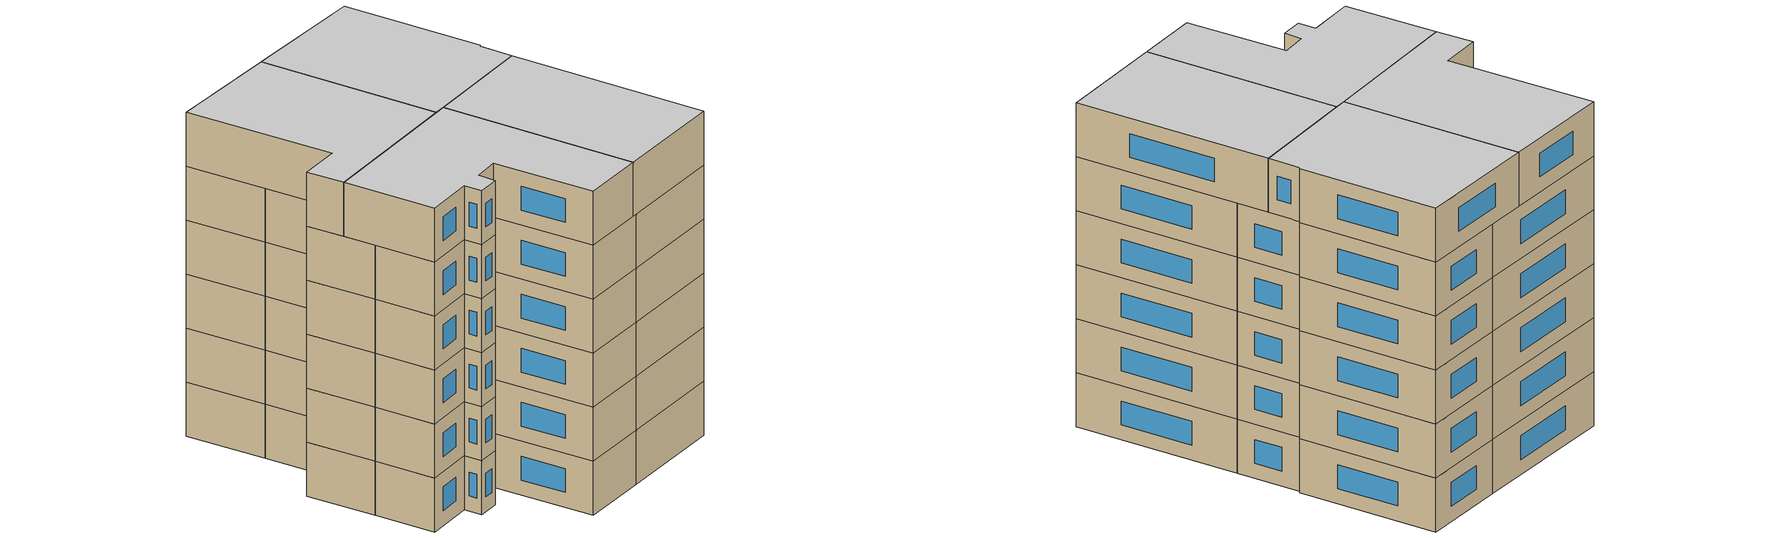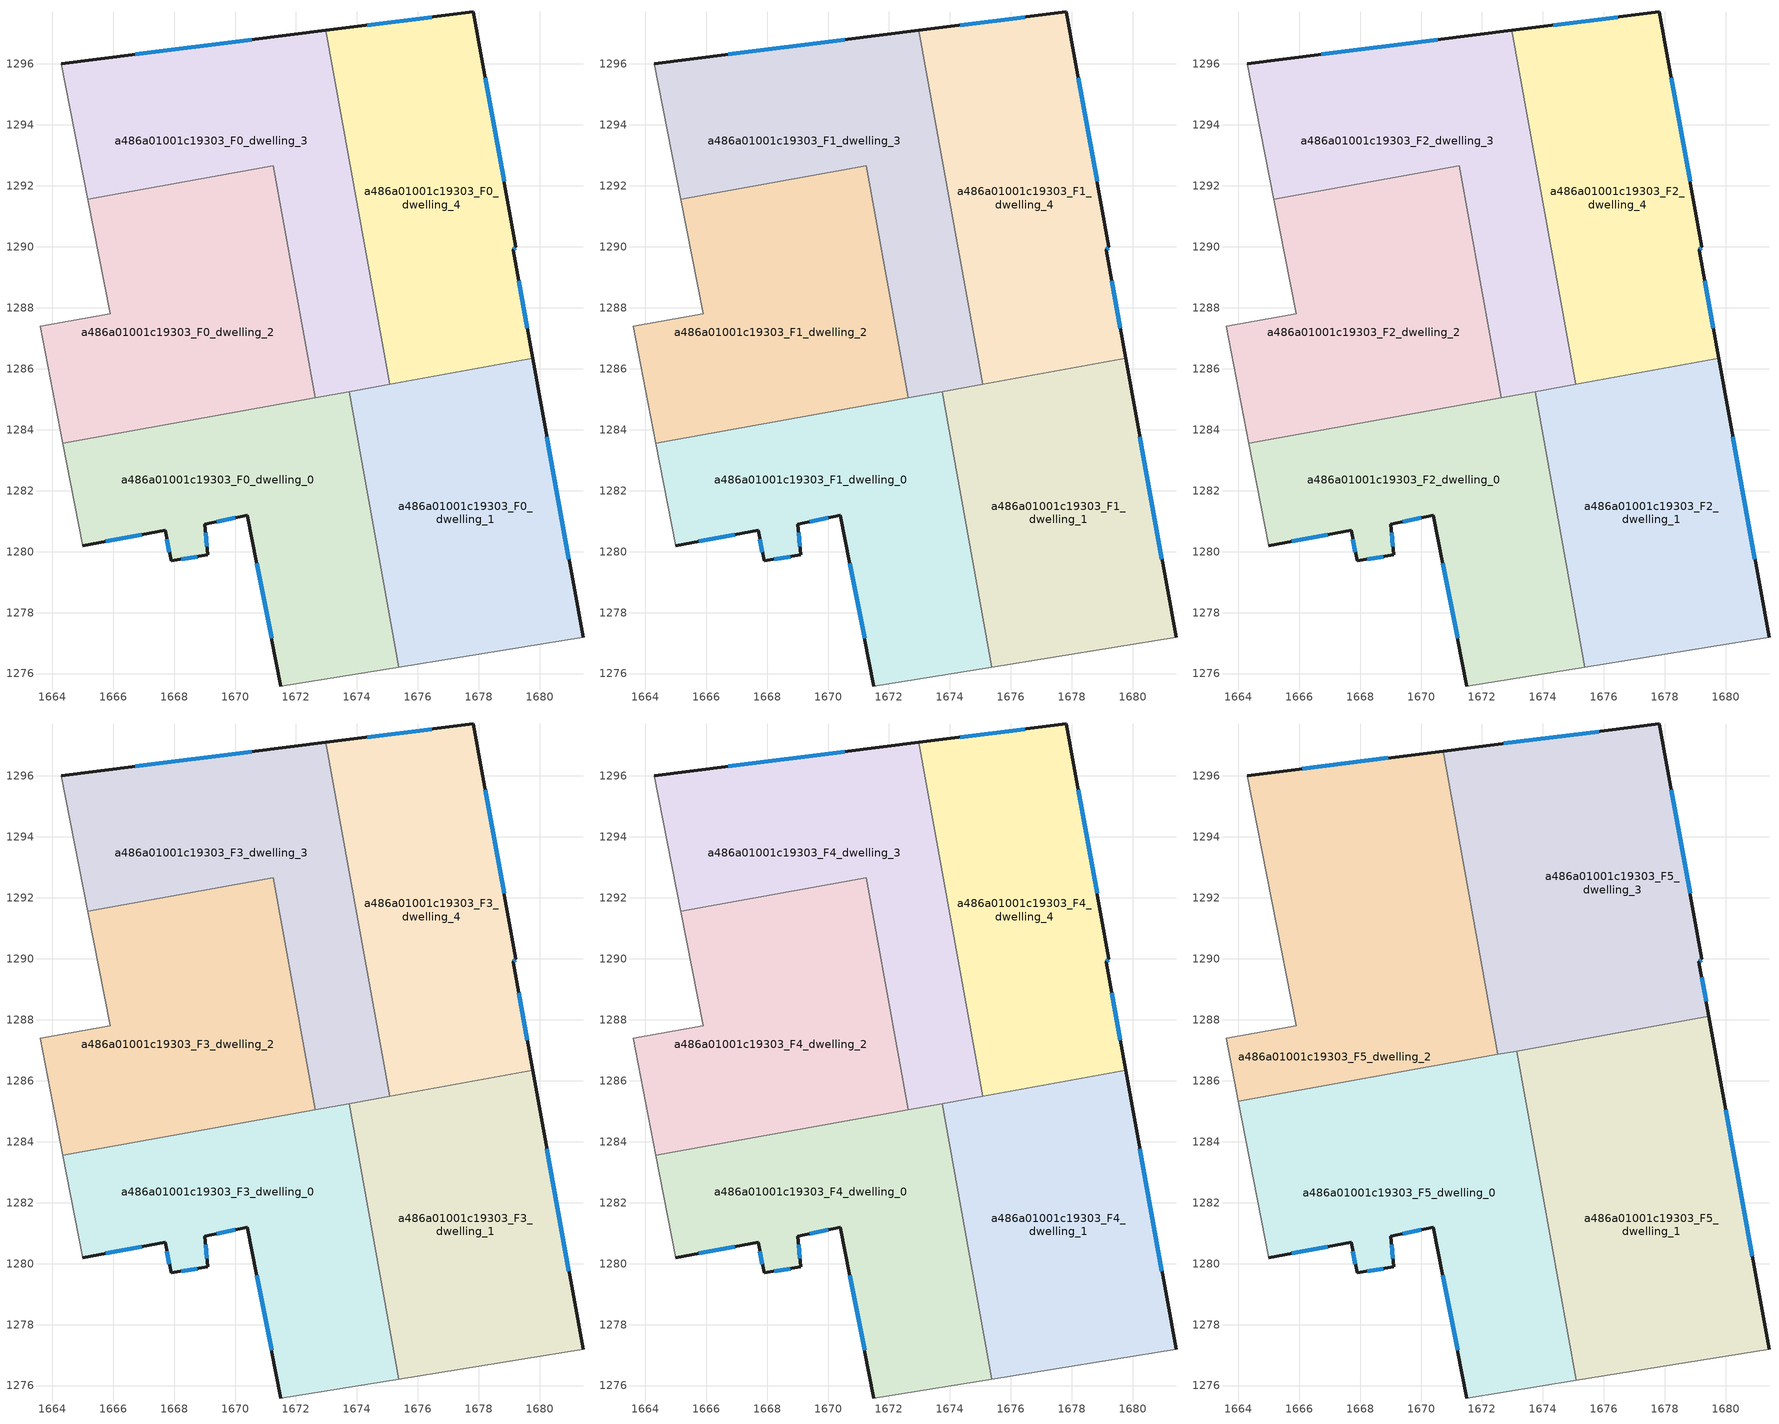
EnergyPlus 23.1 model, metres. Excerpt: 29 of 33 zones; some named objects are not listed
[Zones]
a486a01001c19303_F0_dwelling_0
 floor ground (EU_floor_Construction): 1673.74,1285.25 1675.37,1276.21 1671.51,1275.59 1670.41,1281.19 1669.01,1280.89 1669.11,1279.89 1667.91,1279.69 1667.7,1280.69 1665,1280.19 1664.35,1283.55 z0
 wall outside (EU_wall_Construction): 1665,1280.19 1667.7,1280.69 1667.91,1279.69 1669.11,1279.89 1669.01,1280.89 1670.41,1281.19 1671.51,1275.59 z0:3
 wall adiabatic (EU_wall_Construction): 1664.35,1283.55 1665,1280.19 / 1671.51,1275.59 1675.37,1276.21 z0:3
 wall to a486a01001c19303_F0_dwelling_1 (EU_wall_Construction): 1675.37,1276.21 1673.74,1285.25 z0:3
 wall to a486a01001c19303_F0_dwelling_2 (EU_wall_Construction): 1672.63,1285.05 1664.35,1283.55 z0:3
 wall to a486a01001c19303_F0_dwelling_3 (EU_wall_Construction): 1673.74,1285.25 1672.63,1285.05 z0:3
 window (EU_Window_Construction): 1669.4,1280.98 1670.01,1281.11 / 1669.08,1280.17 1669.03,1280.61 / 1668.24,1279.75 1668.77,1279.84 / 1667.76,1280.41 1667.85,1279.97 / 1665.76,1280.33 1666.95,1280.55 / 1670.71,1279.62 1671.2,1277.16 z0.84:2.16
a486a01001c19303_F0_dwelling_1
 floor ground (EU_floor_Construction): 1679.76,1286.33 1681.41,1277.19 1675.37,1276.21 1673.74,1285.25 z0
 wall outside (EU_wall_Construction): 1681.41,1277.19 1679.76,1286.33 z0:3
 wall adiabatic (EU_wall_Construction): 1675.37,1276.21 1681.41,1277.19 z0:3
 wall to a486a01001c19303_F0_dwelling_4 (EU_wall_Construction): 1679.76,1286.33 1675.07,1285.49 z0:3
 wall to a486a01001c19303_F0_dwelling_3 (EU_wall_Construction): 1675.07,1285.49 1673.74,1285.25 z0:3
 window (EU_Window_Construction): 1680.95,1279.75 1680.22,1283.77 z0.84:2.16
a486a01001c19303_F0_dwelling_2
 floor ground (EU_floor_Construction): 1671.25,1292.66 1672.63,1285.05 1664.35,1283.55 1663.6,1287.4 1665.91,1287.8 1665.17,1291.56 z0
 wall adiabatic (EU_wall_Construction): 1665.17,1291.56 1665.91,1287.8 1663.6,1287.4 1664.35,1283.55 z0:3
 wall to a486a01001c19303_F0_dwelling_3 (EU_wall_Construction): 1672.63,1285.05 1671.25,1292.66 1665.17,1291.56 z0:3
a486a01001c19303_F0_dwelling_3
 floor ground (EU_floor_Construction): 1672.97,1297.09 1675.07,1285.49 1672.63,1285.05 1671.25,1292.66 1665.17,1291.56 1664.31,1296.01 z0
 wall outside (EU_wall_Construction): 1672.97,1297.09 1664.31,1296.01 z0:3
 wall adiabatic (EU_wall_Construction): 1664.31,1296.01 1665.17,1291.56 z0:3
 wall to a486a01001c19303_F0_dwelling_4 (EU_wall_Construction): 1675.07,1285.49 1672.97,1297.09 z0:3
 window (EU_Window_Construction): 1670.54,1296.79 1666.73,1296.31 z0.84:2.16
a486a01001c19303_F0_dwelling_4
 floor ground (EU_floor_Construction): 1677.82,1297.7 1679.22,1290 1679.12,1289.9 1679.12,1289.88 1679.76,1286.33 1675.07,1285.49 1672.97,1297.09 z0
 wall outside (EU_wall_Construction): 1679.76,1286.33 1679.12,1289.88 1679.12,1289.9 1679.22,1290 1677.82,1297.7 1672.97,1297.09 z0:3
 window (EU_Window_Construction): 1676.46,1297.53 1674.33,1297.26 / 1678.82,1292.16 1678.21,1295.54 / 1679.14,1289.93 1679.19,1289.97 / 1679.58,1287.33 1679.3,1288.89 z0.84:2.16
a486a01001c19303_F1_dwelling_0
 floor to a486a01001c19303_F0_dwelling_0 (EU_floor_Construction): 1673.74,1285.25 1675.37,1276.21 1671.51,1275.59 1670.41,1281.19 1669.01,1280.89 1669.11,1279.89 1667.91,1279.69 1667.7,1280.69 1665,1280.19 1664.35,1283.55 z3
 wall outside (EU_wall_Construction): 1665,1280.19 1667.7,1280.69 1667.91,1279.69 1669.11,1279.89 1669.01,1280.89 1670.41,1281.19 1671.51,1275.59 z3:6
 wall adiabatic (EU_wall_Construction): 1664.35,1283.55 1665,1280.19 / 1671.51,1275.59 1675.37,1276.21 z3:6
 wall to a486a01001c19303_F1_dwelling_1 (EU_wall_Construction): 1675.37,1276.21 1673.74,1285.25 z3:6
 wall to a486a01001c19303_F1_dwelling_2 (EU_wall_Construction): 1672.63,1285.05 1664.35,1283.55 z3:6
 wall to a486a01001c19303_F1_dwelling_3 (EU_wall_Construction): 1673.74,1285.25 1672.63,1285.05 z3:6
 window (EU_Window_Construction): 1669.4,1280.98 1670.01,1281.11 / 1669.08,1280.17 1669.03,1280.61 / 1668.24,1279.75 1668.77,1279.84 / 1667.76,1280.41 1667.85,1279.97 / 1665.76,1280.33 1666.95,1280.55 / 1670.71,1279.62 1671.2,1277.16 z3.84:5.16
a486a01001c19303_F1_dwelling_1
 floor to a486a01001c19303_F0_dwelling_1 (EU_floor_Construction): 1679.76,1286.33 1681.41,1277.19 1675.37,1276.21 1673.74,1285.25 z3
 wall outside (EU_wall_Construction): 1681.41,1277.19 1679.76,1286.33 z3:6
 wall adiabatic (EU_wall_Construction): 1675.37,1276.21 1681.41,1277.19 z3:6
 wall to a486a01001c19303_F1_dwelling_4 (EU_wall_Construction): 1679.76,1286.33 1675.07,1285.49 z3:6
 wall to a486a01001c19303_F1_dwelling_3 (EU_wall_Construction): 1675.07,1285.49 1673.74,1285.25 z3:6
 window (EU_Window_Construction): 1680.95,1279.75 1680.22,1283.77 z3.84:5.16
a486a01001c19303_F1_dwelling_2
 floor to a486a01001c19303_F0_dwelling_2 (EU_floor_Construction): 1671.25,1292.66 1672.63,1285.05 1664.35,1283.55 1663.6,1287.4 1665.91,1287.8 1665.17,1291.56 z3
 wall adiabatic (EU_wall_Construction): 1665.17,1291.56 1665.91,1287.8 1663.6,1287.4 1664.35,1283.55 z3:6
 wall to a486a01001c19303_F1_dwelling_3 (EU_wall_Construction): 1672.63,1285.05 1671.25,1292.66 1665.17,1291.56 z3:6
a486a01001c19303_F1_dwelling_3
 floor to a486a01001c19303_F0_dwelling_3 (EU_floor_Construction): 1672.97,1297.09 1675.07,1285.49 1672.63,1285.05 1671.25,1292.66 1665.17,1291.56 1664.31,1296.01 z3
 wall outside (EU_wall_Construction): 1672.97,1297.09 1664.31,1296.01 z3:6
 wall adiabatic (EU_wall_Construction): 1664.31,1296.01 1665.17,1291.56 z3:6
 wall to a486a01001c19303_F1_dwelling_4 (EU_wall_Construction): 1675.07,1285.49 1672.97,1297.09 z3:6
 window (EU_Window_Construction): 1670.54,1296.79 1666.73,1296.31 z3.84:5.16
a486a01001c19303_F1_dwelling_4
 floor to a486a01001c19303_F0_dwelling_4 (EU_floor_Construction): 1677.82,1297.7 1679.22,1290 1679.12,1289.9 1679.12,1289.88 1679.76,1286.33 1675.07,1285.49 1672.97,1297.09 z3
 wall outside (EU_wall_Construction): 1679.76,1286.33 1679.12,1289.88 1679.12,1289.9 1679.22,1290 1677.82,1297.7 1672.97,1297.09 z3:6
 window (EU_Window_Construction): 1676.46,1297.53 1674.33,1297.26 / 1678.82,1292.16 1678.21,1295.54 / 1679.14,1289.93 1679.19,1289.97 / 1679.58,1287.33 1679.3,1288.89 z3.84:5.16
a486a01001c19303_F2_dwelling_0
 floor to a486a01001c19303_F1_dwelling_0 (EU_floor_Construction): 1673.74,1285.25 1675.37,1276.21 1671.51,1275.59 1670.41,1281.19 1669.01,1280.89 1669.11,1279.89 1667.91,1279.69 1667.7,1280.69 1665,1280.19 1664.35,1283.55 z6
 wall outside (EU_wall_Construction): 1665,1280.19 1667.7,1280.69 1667.91,1279.69 1669.11,1279.89 1669.01,1280.89 1670.41,1281.19 1671.51,1275.59 z6:9
 wall adiabatic (EU_wall_Construction): 1664.35,1283.55 1665,1280.19 / 1671.51,1275.59 1675.37,1276.21 z6:9
 wall to a486a01001c19303_F2_dwelling_1 (EU_wall_Construction): 1675.37,1276.21 1673.74,1285.25 z6:9
 wall to a486a01001c19303_F2_dwelling_2 (EU_wall_Construction): 1672.63,1285.05 1664.35,1283.55 z6:9
 wall to a486a01001c19303_F2_dwelling_3 (EU_wall_Construction): 1673.74,1285.25 1672.63,1285.05 z6:9
 window (EU_Window_Construction): 1669.4,1280.98 1670.01,1281.11 / 1669.08,1280.17 1669.03,1280.61 / 1668.24,1279.75 1668.77,1279.84 / 1667.76,1280.41 1667.85,1279.97 / 1665.76,1280.33 1666.95,1280.55 / 1670.71,1279.62 1671.2,1277.16 z6.84:8.16
a486a01001c19303_F2_dwelling_1
 floor to a486a01001c19303_F1_dwelling_1 (EU_floor_Construction): 1679.76,1286.33 1681.41,1277.19 1675.37,1276.21 1673.74,1285.25 z6
 wall outside (EU_wall_Construction): 1681.41,1277.19 1679.76,1286.33 z6:9
 wall adiabatic (EU_wall_Construction): 1675.37,1276.21 1681.41,1277.19 z6:9
 wall to a486a01001c19303_F2_dwelling_4 (EU_wall_Construction): 1679.76,1286.33 1675.07,1285.49 z6:9
 wall to a486a01001c19303_F2_dwelling_3 (EU_wall_Construction): 1675.07,1285.49 1673.74,1285.25 z6:9
 window (EU_Window_Construction): 1680.95,1279.75 1680.22,1283.77 z6.84:8.16
a486a01001c19303_F2_dwelling_2
 floor to a486a01001c19303_F1_dwelling_2 (EU_floor_Construction): 1671.25,1292.66 1672.63,1285.05 1664.35,1283.55 1663.6,1287.4 1665.91,1287.8 1665.17,1291.56 z6
 wall adiabatic (EU_wall_Construction): 1665.17,1291.56 1665.91,1287.8 1663.6,1287.4 1664.35,1283.55 z6:9
 wall to a486a01001c19303_F2_dwelling_3 (EU_wall_Construction): 1672.63,1285.05 1671.25,1292.66 1665.17,1291.56 z6:9
a486a01001c19303_F2_dwelling_3
 floor to a486a01001c19303_F1_dwelling_3 (EU_floor_Construction): 1672.97,1297.09 1675.07,1285.49 1672.63,1285.05 1671.25,1292.66 1665.17,1291.56 1664.31,1296.01 z6
 wall outside (EU_wall_Construction): 1672.97,1297.09 1664.31,1296.01 z6:9
 wall adiabatic (EU_wall_Construction): 1664.31,1296.01 1665.17,1291.56 z6:9
 wall to a486a01001c19303_F2_dwelling_4 (EU_wall_Construction): 1675.07,1285.49 1672.97,1297.09 z6:9
 window (EU_Window_Construction): 1670.54,1296.79 1666.73,1296.31 z6.84:8.16
a486a01001c19303_F2_dwelling_4
 floor to a486a01001c19303_F1_dwelling_4 (EU_floor_Construction): 1677.82,1297.7 1679.22,1290 1679.12,1289.9 1679.12,1289.88 1679.76,1286.33 1675.07,1285.49 1672.97,1297.09 z6
 wall outside (EU_wall_Construction): 1679.76,1286.33 1679.12,1289.88 1679.12,1289.9 1679.22,1290 1677.82,1297.7 1672.97,1297.09 z6:9
 window (EU_Window_Construction): 1676.46,1297.53 1674.33,1297.26 / 1678.82,1292.16 1678.21,1295.54 / 1679.14,1289.93 1679.19,1289.97 / 1679.58,1287.33 1679.3,1288.89 z6.84:8.16
a486a01001c19303_F3_dwelling_0
 floor to a486a01001c19303_F2_dwelling_0 (EU_floor_Construction): 1673.74,1285.25 1675.37,1276.21 1671.51,1275.59 1670.41,1281.19 1669.01,1280.89 1669.11,1279.89 1667.91,1279.69 1667.7,1280.69 1665,1280.19 1664.35,1283.55 z9
 wall outside (EU_wall_Construction): 1665,1280.19 1667.7,1280.69 1667.91,1279.69 1669.11,1279.89 1669.01,1280.89 1670.41,1281.19 1671.51,1275.59 z9:12
 wall adiabatic (EU_wall_Construction): 1664.35,1283.55 1665,1280.19 / 1671.51,1275.59 1675.37,1276.21 z9:12
 wall to a486a01001c19303_F3_dwelling_1 (EU_wall_Construction): 1675.37,1276.21 1673.74,1285.25 z9:12
 wall to a486a01001c19303_F3_dwelling_2 (EU_wall_Construction): 1672.63,1285.05 1664.35,1283.55 z9:12
 wall to a486a01001c19303_F3_dwelling_3 (EU_wall_Construction): 1673.74,1285.25 1672.63,1285.05 z9:12
 window (EU_Window_Construction): 1669.4,1280.98 1670.01,1281.11 / 1669.08,1280.17 1669.03,1280.61 / 1668.24,1279.75 1668.77,1279.84 / 1667.76,1280.41 1667.85,1279.97 / 1665.76,1280.33 1666.95,1280.55 / 1670.71,1279.62 1671.2,1277.16 z9.84:11.16
a486a01001c19303_F3_dwelling_1
 floor to a486a01001c19303_F2_dwelling_1 (EU_floor_Construction): 1679.76,1286.33 1681.41,1277.19 1675.37,1276.21 1673.74,1285.25 z9
 wall outside (EU_wall_Construction): 1681.41,1277.19 1679.76,1286.33 z9:12
 wall adiabatic (EU_wall_Construction): 1675.37,1276.21 1681.41,1277.19 z9:12
 wall to a486a01001c19303_F3_dwelling_4 (EU_wall_Construction): 1679.76,1286.33 1675.07,1285.49 z9:12
 wall to a486a01001c19303_F3_dwelling_3 (EU_wall_Construction): 1675.07,1285.49 1673.74,1285.25 z9:12
 window (EU_Window_Construction): 1680.95,1279.75 1680.22,1283.77 z9.84:11.16
a486a01001c19303_F3_dwelling_2
 floor to a486a01001c19303_F2_dwelling_2 (EU_floor_Construction): 1671.25,1292.66 1672.63,1285.05 1664.35,1283.55 1663.6,1287.4 1665.91,1287.8 1665.17,1291.56 z9
 wall adiabatic (EU_wall_Construction): 1665.17,1291.56 1665.91,1287.8 1663.6,1287.4 1664.35,1283.55 z9:12
 wall to a486a01001c19303_F3_dwelling_3 (EU_wall_Construction): 1672.63,1285.05 1671.25,1292.66 1665.17,1291.56 z9:12
a486a01001c19303_F3_dwelling_3
 floor to a486a01001c19303_F2_dwelling_3 (EU_floor_Construction): 1672.97,1297.09 1675.07,1285.49 1672.63,1285.05 1671.25,1292.66 1665.17,1291.56 1664.31,1296.01 z9
 wall outside (EU_wall_Construction): 1672.97,1297.09 1664.31,1296.01 z9:12
 wall adiabatic (EU_wall_Construction): 1664.31,1296.01 1665.17,1291.56 z9:12
 wall to a486a01001c19303_F3_dwelling_4 (EU_wall_Construction): 1675.07,1285.49 1672.97,1297.09 z9:12
 window (EU_Window_Construction): 1670.54,1296.79 1666.73,1296.31 z9.84:11.16
a486a01001c19303_F3_dwelling_4
 floor to a486a01001c19303_F2_dwelling_4 (EU_floor_Construction): 1677.82,1297.7 1679.22,1290 1679.12,1289.9 1679.12,1289.88 1679.76,1286.33 1675.07,1285.49 1672.97,1297.09 z9
 wall outside (EU_wall_Construction): 1679.76,1286.33 1679.12,1289.88 1679.12,1289.9 1679.22,1290 1677.82,1297.7 1672.97,1297.09 z9:12
 window (EU_Window_Construction): 1676.46,1297.53 1674.33,1297.26 / 1678.82,1292.16 1678.21,1295.54 / 1679.14,1289.93 1679.19,1289.97 / 1679.58,1287.33 1679.3,1288.89 z9.84:11.16
a486a01001c19303_F4_dwelling_0
 floor to a486a01001c19303_F3_dwelling_0 (EU_floor_Construction): 1673.74,1285.25 1675.37,1276.21 1671.51,1275.59 1670.41,1281.19 1669.01,1280.89 1669.11,1279.89 1667.91,1279.69 1667.7,1280.69 1665,1280.19 1664.35,1283.55 z12
 wall outside (EU_wall_Construction): 1665,1280.19 1667.7,1280.69 1667.91,1279.69 1669.11,1279.89 1669.01,1280.89 1670.41,1281.19 1671.51,1275.59 z12:15
 wall adiabatic (EU_wall_Construction): 1664.35,1283.55 1665,1280.19 / 1671.51,1275.59 1675.37,1276.21 z12:15
 wall to a486a01001c19303_F4_dwelling_1 (EU_wall_Construction): 1675.37,1276.21 1673.74,1285.25 z12:15
 wall to a486a01001c19303_F4_dwelling_2 (EU_wall_Construction): 1672.63,1285.05 1664.35,1283.55 z12:15
 wall to a486a01001c19303_F4_dwelling_3 (EU_wall_Construction): 1673.74,1285.25 1672.63,1285.05 z12:15
 window (EU_Window_Construction): 1669.4,1280.98 1670.01,1281.11 / 1669.08,1280.17 1669.03,1280.61 / 1668.24,1279.75 1668.77,1279.84 / 1667.76,1280.41 1667.85,1279.97 / 1665.76,1280.33 1666.95,1280.55 / 1670.71,1279.62 1671.2,1277.16 z12.84:14.16
a486a01001c19303_F4_dwelling_1
 floor to a486a01001c19303_F3_dwelling_1 (EU_floor_Construction): 1679.76,1286.33 1681.41,1277.19 1675.37,1276.21 1673.74,1285.25 z12
 wall outside (EU_wall_Construction): 1681.41,1277.19 1679.76,1286.33 z12:15
 wall adiabatic (EU_wall_Construction): 1675.37,1276.21 1681.41,1277.19 z12:15
 wall to a486a01001c19303_F4_dwelling_4 (EU_wall_Construction): 1679.76,1286.33 1675.07,1285.49 z12:15
 wall to a486a01001c19303_F4_dwelling_3 (EU_wall_Construction): 1675.07,1285.49 1673.74,1285.25 z12:15
 window (EU_Window_Construction): 1680.95,1279.75 1680.22,1283.77 z12.84:14.16
a486a01001c19303_F4_dwelling_2
 floor to a486a01001c19303_F3_dwelling_2 (EU_floor_Construction): 1671.25,1292.66 1672.63,1285.05 1664.35,1283.55 1663.6,1287.4 1665.91,1287.8 1665.17,1291.56 z12
 wall adiabatic (EU_wall_Construction): 1665.17,1291.56 1665.91,1287.8 1663.6,1287.4 1664.35,1283.55 z12:15
 wall to a486a01001c19303_F4_dwelling_3 (EU_wall_Construction): 1672.63,1285.05 1671.25,1292.66 1665.17,1291.56 z12:15
 ceiling adiabatic (EU_roof_Construction): 1672.63,1285.05 1672.31,1286.82 1664.01,1285.32 1664.35,1283.55 z15
a486a01001c19303_F4_dwelling_3
 floor to a486a01001c19303_F3_dwelling_3 (EU_floor_Construction): 1672.97,1297.09 1675.07,1285.49 1672.63,1285.05 1671.25,1292.66 1665.17,1291.56 1664.31,1296.01 z12
 wall outside (EU_wall_Construction): 1672.97,1297.09 1664.31,1296.01 z12:15
 wall adiabatic (EU_wall_Construction): 1664.31,1296.01 1665.17,1291.56 z12:15
 wall to a486a01001c19303_F4_dwelling_4 (EU_wall_Construction): 1675.07,1285.49 1672.97,1297.09 z12:15
 window (EU_Window_Construction): 1670.54,1296.79 1666.73,1296.31 z12.84:14.16
 ceiling adiabatic (EU_roof_Construction): 1673.46,1285.2 1673.14,1286.97 1672.31,1286.82 1672.63,1285.05 z15
a486a01001c19303_F4_dwelling_4
 floor to a486a01001c19303_F3_dwelling_4 (EU_floor_Construction): 1677.82,1297.7 1679.22,1290 1679.12,1289.9 1679.12,1289.88 1679.76,1286.33 1675.07,1285.49 1672.97,1297.09 z12
 wall outside (EU_wall_Construction): 1679.76,1286.33 1679.12,1289.88 1679.12,1289.9 1679.22,1290 1677.82,1297.7 1672.97,1297.09 z12:15
 window (EU_Window_Construction): 1676.46,1297.53 1674.33,1297.26 / 1678.82,1292.16 1678.21,1295.54 / 1679.14,1289.93 1679.19,1289.97 / 1679.58,1287.33 1679.3,1288.89 z12.84:14.16
a486a01001c19303_F5_dwelling_0
 floor to a486a01001c19303_F4_dwelling_0 (EU_floor_Construction): 1673.46,1285.2 1675.09,1276.17 1671.51,1275.59 1670.41,1281.19 1669.01,1280.89 1669.11,1279.89 1667.91,1279.69 1667.7,1280.69 1665,1280.19 1664.35,1283.55 z15
 floor adiabatic (EU_floor_Construction): 1673.14,1286.97 1673.46,1285.2 1664.35,1283.55 1664.01,1285.32 z15
 wall outside (EU_wall_Construction): 1665,1280.19 1667.7,1280.69 1667.91,1279.69 1669.11,1279.89 1669.01,1280.89 1670.41,1281.19 1671.51,1275.59 z15:18
 wall adiabatic (EU_wall_Construction): 1664.01,1285.32 1665,1280.19 / 1671.51,1275.59 1675.09,1276.17 z15:18
 wall to a486a01001c19303_F5_dwelling_1 (EU_wall_Construction): 1675.09,1276.17 1673.14,1286.97 z15:18
 wall to a486a01001c19303_F5_dwelling_2 (EU_wall_Construction): 1672.52,1286.86 1664.01,1285.32 z15:18
 wall to a486a01001c19303_F5_dwelling_3 (EU_wall_Construction): 1673.14,1286.97 1672.52,1286.86 z15:18
 window (EU_Window_Construction): 1669.08,1280.17 1669.03,1280.61 / 1668.24,1279.75 1668.77,1279.84 / 1667.76,1280.41 1667.85,1279.97 / 1665.76,1280.33 1666.95,1280.55 / 1670.71,1279.62 1671.2,1277.16 / 1669.4,1280.98 1670.01,1281.11 z15.84:17.16
 ceiling to a486a01001c19303_F6_dwelling_0 (EU_floor_Construction): 1675.09,1276.17 1673.14,1286.97 1664.01,1285.32 1665,1280.19 1667.7,1280.69 1667.91,1279.69 1669.11,1279.89 1669.01,1280.89 1670.41,1281.19 1671.51,1275.59 z18
a486a01001c19303_F5_dwelling_1
 floor to a486a01001c19303_F4_dwelling_1 (EU_floor_Construction): 1679.76,1286.33 1681.41,1277.19 1675.37,1276.21 1673.74,1285.25 z15
 floor to a486a01001c19303_F4_dwelling_0 (EU_floor_Construction): 1673.74,1285.25 1675.37,1276.21 1675.09,1276.17 1673.46,1285.2 z15
 floor to a486a01001c19303_F4_dwelling_4 (EU_floor_Construction): 1679.44,1288.11 1679.76,1286.33 1675.07,1285.49 1674.75,1287.26 z15
 floor to a486a01001c19303_F4_dwelling_3 (EU_floor_Construction): 1674.75,1287.26 1675.07,1285.49 1673.46,1285.2 1673.14,1286.97 z15
 wall outside (EU_wall_Construction): 1681.41,1277.19 1679.44,1288.11 z15:18
 wall adiabatic (EU_wall_Construction): 1675.09,1276.17 1681.41,1277.19 z15:18
 wall to a486a01001c19303_F5_dwelling_3 (EU_wall_Construction): 1679.44,1288.11 1673.14,1286.97 z15:18
 window (EU_Window_Construction): 1680.86,1280.25 1679.99,1285.05 z15.84:17.16
 ceiling to a486a01001c19303_F6_dwelling_1 (EU_floor_Construction): 1681.41,1277.19 1679.44,1288.11 1673.14,1286.97 1675.09,1276.17 z18
a486a01001c19303_F5_dwelling_2
 floor to a486a01001c19303_F4_dwelling_2 (EU_floor_Construction): 1671.25,1292.66 1672.31,1286.82 1664.01,1285.32 1663.6,1287.4 1665.91,1287.8 1665.17,1291.56 z15
 floor to a486a01001c19303_F4_dwelling_3 (EU_floor_Construction): 1670.73,1296.81 1672.52,1286.86 1672.31,1286.82 1671.25,1292.66 1665.17,1291.56 1664.31,1296.01 z15
 wall outside (EU_wall_Construction): 1670.73,1296.81 1664.31,1296.01 z15:18
 wall adiabatic (EU_wall_Construction): 1664.31,1296.01 1665.91,1287.8 1663.6,1287.4 1664.01,1285.32 z15:18
 wall to a486a01001c19303_F5_dwelling_3 (EU_wall_Construction): 1672.52,1286.86 1670.73,1296.81 z15:18
 window (EU_Window_Construction): 1668.93,1296.59 1666.11,1296.23 z15.84:17.16
 ceiling to a486a01001c19303_F6_dwelling_2 (EU_floor_Construction): 1672.52,1286.86 1670.73,1296.81 1664.31,1296.01 1665.91,1287.8 1663.6,1287.4 1664.01,1285.32 z18
a486a01001c19303_F5_dwelling_3
 floor to a486a01001c19303_F4_dwelling_4 (EU_floor_Construction): 1677.82,1297.7 1679.22,1290 1679.12,1289.9 1679.12,1289.88 1679.44,1288.11 1674.75,1287.26 1672.97,1297.09 z15
 floor to a486a01001c19303_F4_dwelling_3 (EU_floor_Construction): 1672.97,1297.09 1674.75,1287.26 1672.52,1286.86 1670.73,1296.81 z15
 wall outside (EU_wall_Construction): 1679.44,1288.11 1679.12,1289.9 1679.22,1290 1677.82,1297.7 1670.73,1296.81 z15:18
 window (EU_Window_Construction): 1679.14,1289.93 1679.19,1289.97 / 1679.35,1288.61 1679.21,1289.4 / 1675.83,1297.45 1672.71,1297.06 / 1678.82,1292.16 1678.21,1295.54 z15.84:17.16
 ceiling to a486a01001c19303_F6_dwelling_3 (EU_floor_Construction): 1679.44,1288.11 1679.12,1289.9 1679.22,1290 1677.82,1297.7 1670.73,1296.81 1672.52,1286.86 z18
[Building]
EU S2 Campaign: North Axis=0; Terrain=City; Solar Distribution=FullExterior
[Site:Location]
Lyon-Bron: Latitude=45.75; Longitude=5; Time Zone=1; Elevation=198
[SizingPeriod:WeatherFileDays]
AnnualSizingPeriod: Begin Month=1; Begin Day of Month=1; End Month=12; End Day of Month=31; Day of Week for Start Day=Monday; Use Weather File Daylight Saving Period=No; Use Weather File Rain and Snow Indicators=No
[MATERIAL]
EU_InternalMass_Material: Roughness=MediumRough; Thickness=0.1; Conductivity=1; Density=1800; Specific Heat=900; Thermal Absorptance=0.9; Solar Absorptance=0.7; Visible Absorptance=0.7
[MATERIAL:NOMASS] Roughness=MediumRough; Thermal Absorptance=0.9; Solar Absorptance=0.7; Visible Absorptance=0.7
Name | Thermal Resistance
EU_wall_NoMass | 0.776494
EU_roof_NoMass | 0.486893
EU_floor_NoMass | 0.421597
[WINDOWMATERIAL:SIMPLEGLAZINGSYSTEM]
EU_Window_SimpleGlazing: UFactor=4.24961; Solar Heat Gain Coefficient=0.83; Visible Transmittance=0.83
[CONSTRUCTION]
EU_wall_Construction: EU_wall_NoMass
EU_roof_Construction: EU_roof_NoMass
EU_floor_Construction: EU_floor_NoMass
EU_Window_Construction: EU_Window_SimpleGlazing
EU_InternalMass_Construction: EU_InternalMass_Material
[ZONE] Type=1; Multiplier=1; Ceiling Height=autocalculate; Floor Area=autocalculate; Part of Total Floor Area=Yes
Name | Volume
a486a01001c19303_F0_dwelling_0; a486a01001c19303_F1_dwelling_0; a486a01001c19303_F2_dwelling_0; a486a01001c19303_F3_dwelling_0; a486a01001c19303_F4_dwelling_0 | 169.515
a486a01001c19303_F5_dwelling_0 | 211.886
a486a01001c19303_F0_dwelling_1; a486a01001c19303_F1_dwelling_1; a486a01001c19303_F2_dwelling_1; a486a01001c19303_F3_dwelling_1; a486a01001c19303_F4_dwelling_1 | 169.496
a486a01001c19303_F5_dwelling_1 | 211.88
a486a01001c19303_F0_dwelling_2; a486a01001c19303_F1_dwelling_2; a486a01001c19303_F2_dwelling_2; a486a01001c19303_F3_dwelling_2; a486a01001c19303_F4_dwelling_2 | 169.49
a486a01001c19303_F5_dwelling_2 | 211.895
a486a01001c19303_F0_dwelling_3; a486a01001c19303_F1_dwelling_3; a486a01001c19303_F2_dwelling_3; a486a01001c19303_F3_dwelling_3; a486a01001c19303_F4_dwelling_3 | 169.512
a486a01001c19303_F5_dwelling_3 | 211.878
a486a01001c19303_F0_dwelling_4; a486a01001c19303_F1_dwelling_4; a486a01001c19303_F2_dwelling_4; a486a01001c19303_F3_dwelling_4; a486a01001c19303_F4_dwelling_4 | 169.504
[INTERNALMASS] Construction=EU_InternalMass_Construction
Name | Zone or ZoneList | Surface Area
a486a01001c19303_F0_dwelling_0_EU_InternalMass | a486a01001c19303_F0_dwelling_0 | 56.5036
a486a01001c19303_F0_dwelling_1_EU_InternalMass | a486a01001c19303_F0_dwelling_1 | 56.5019
a486a01001c19303_F0_dwelling_2_EU_InternalMass | a486a01001c19303_F0_dwelling_2 | 56.4973
a486a01001c19303_F0_dwelling_3_EU_InternalMass | a486a01001c19303_F0_dwelling_3 | 56.5043
a486a01001c19303_F0_dwelling_4_EU_InternalMass | a486a01001c19303_F0_dwelling_4 | 56.5018
a486a01001c19303_F1_dwelling_0_EU_InternalMass | a486a01001c19303_F1_dwelling_0 | 56.5036
a486a01001c19303_F1_dwelling_1_EU_InternalMass | a486a01001c19303_F1_dwelling_1 | 56.5019
a486a01001c19303_F1_dwelling_2_EU_InternalMass | a486a01001c19303_F1_dwelling_2 | 56.4973
a486a01001c19303_F1_dwelling_3_EU_InternalMass | a486a01001c19303_F1_dwelling_3 | 56.5043
a486a01001c19303_F1_dwelling_4_EU_InternalMass | a486a01001c19303_F1_dwelling_4 | 56.5018
a486a01001c19303_F2_dwelling_0_EU_InternalMass | a486a01001c19303_F2_dwelling_0 | 56.5036
a486a01001c19303_F2_dwelling_1_EU_InternalMass | a486a01001c19303_F2_dwelling_1 | 56.5019
a486a01001c19303_F2_dwelling_2_EU_InternalMass | a486a01001c19303_F2_dwelling_2 | 56.4973
a486a01001c19303_F2_dwelling_3_EU_InternalMass | a486a01001c19303_F2_dwelling_3 | 56.5043
a486a01001c19303_F2_dwelling_4_EU_InternalMass | a486a01001c19303_F2_dwelling_4 | 56.5018
a486a01001c19303_F3_dwelling_0_EU_InternalMass | a486a01001c19303_F3_dwelling_0 | 56.5036
a486a01001c19303_F3_dwelling_1_EU_InternalMass | a486a01001c19303_F3_dwelling_1 | 56.5019
a486a01001c19303_F3_dwelling_2_EU_InternalMass | a486a01001c19303_F3_dwelling_2 | 56.4973
a486a01001c19303_F3_dwelling_3_EU_InternalMass | a486a01001c19303_F3_dwelling_3 | 56.5043
a486a01001c19303_F3_dwelling_4_EU_InternalMass | a486a01001c19303_F3_dwelling_4 | 56.5018
a486a01001c19303_F4_dwelling_0_EU_InternalMass | a486a01001c19303_F4_dwelling_0 | 56.5036
a486a01001c19303_F4_dwelling_1_EU_InternalMass | a486a01001c19303_F4_dwelling_1 | 56.5019
a486a01001c19303_F4_dwelling_2_EU_InternalMass | a486a01001c19303_F4_dwelling_2 | 56.4973
a486a01001c19303_F4_dwelling_3_EU_InternalMass | a486a01001c19303_F4_dwelling_3 | 56.5043
a486a01001c19303_F4_dwelling_4_EU_InternalMass | a486a01001c19303_F4_dwelling_4 | 56.5018
a486a01001c19303_F5_dwelling_0_EU_InternalMass | a486a01001c19303_F5_dwelling_0 | 70.6291
a486a01001c19303_F5_dwelling_1_EU_InternalMass | a486a01001c19303_F5_dwelling_1 | 70.6272
a486a01001c19303_F5_dwelling_2_EU_InternalMass | a486a01001c19303_F5_dwelling_2 | 70.6333
a486a01001c19303_F5_dwelling_3_EU_InternalMass | a486a01001c19303_F5_dwelling_3 | 70.6249
[OTHEREQUIPMENT] Fuel Type=Electricity; Design Level Calculation Method=Watts/Area; Power per Zone Floor Area=1; Fraction Latent=0; Fraction Radiant=0; Fraction Lost=0; Carbon Dioxide Generation Rate=0; EndUse Subcategory=EU_Step8_InternalGains
Name | Zone or ZoneList or Space or SpaceList | Schedule
EU_Step8_InternalGain_a486a01001c19303_F0_dwelling_0_f000 | a486a01001c19303_F0_dwelling_0 | EU_Step8_GainSchedule_a486a01001c19303_F0_dwelling_0_f000
EU_Step8_InternalGain_a486a01001c19303_F0_dwelling_1_f000 | a486a01001c19303_F0_dwelling_1 | EU_Step8_GainSchedule_a486a01001c19303_F0_dwelling_1_f000
EU_Step8_InternalGain_a486a01001c19303_F0_dwelling_2_f000 | a486a01001c19303_F0_dwelling_2 | EU_Step8_GainSchedule_a486a01001c19303_F0_dwelling_2_f000
EU_Step8_InternalGain_a486a01001c19303_F0_dwelling_3_f000 | a486a01001c19303_F0_dwelling_3 | EU_Step8_GainSchedule_a486a01001c19303_F0_dwelling_3_f000
EU_Step8_InternalGain_a486a01001c19303_F0_dwelling_4_f000 | a486a01001c19303_F0_dwelling_4 | EU_Step8_GainSchedule_a486a01001c19303_F0_dwelling_4_f000
EU_Step8_InternalGain_a486a01001c19303_F1_dwelling_0_f000 | a486a01001c19303_F1_dwelling_0 | EU_Step8_GainSchedule_a486a01001c19303_F1_dwelling_0_f000
EU_Step8_InternalGain_a486a01001c19303_F1_dwelling_1_f000 | a486a01001c19303_F1_dwelling_1 | EU_Step8_GainSchedule_a486a01001c19303_F1_dwelling_1_f000
EU_Step8_InternalGain_a486a01001c19303_F1_dwelling_2_f000 | a486a01001c19303_F1_dwelling_2 | EU_Step8_GainSchedule_a486a01001c19303_F1_dwelling_2_f000
EU_Step8_InternalGain_a486a01001c19303_F1_dwelling_3_f000 | a486a01001c19303_F1_dwelling_3 | EU_Step8_GainSchedule_a486a01001c19303_F1_dwelling_3_f000
EU_Step8_InternalGain_a486a01001c19303_F1_dwelling_4_f000 | a486a01001c19303_F1_dwelling_4 | EU_Step8_GainSchedule_a486a01001c19303_F1_dwelling_4_f000
EU_Step8_InternalGain_a486a01001c19303_F2_dwelling_0_f000 | a486a01001c19303_F2_dwelling_0 | EU_Step8_GainSchedule_a486a01001c19303_F2_dwelling_0_f000
EU_Step8_InternalGain_a486a01001c19303_F2_dwelling_1_f000 | a486a01001c19303_F2_dwelling_1 | EU_Step8_GainSchedule_a486a01001c19303_F2_dwelling_1_f000
EU_Step8_InternalGain_a486a01001c19303_F2_dwelling_2_f000 | a486a01001c19303_F2_dwelling_2 | EU_Step8_GainSchedule_a486a01001c19303_F2_dwelling_2_f000
EU_Step8_InternalGain_a486a01001c19303_F2_dwelling_3_f000 | a486a01001c19303_F2_dwelling_3 | EU_Step8_GainSchedule_a486a01001c19303_F2_dwelling_3_f000
EU_Step8_InternalGain_a486a01001c19303_F2_dwelling_4_f000 | a486a01001c19303_F2_dwelling_4 | EU_Step8_GainSchedule_a486a01001c19303_F2_dwelling_4_f000
EU_Step8_InternalGain_a486a01001c19303_F3_dwelling_0_f000 | a486a01001c19303_F3_dwelling_0 | EU_Step8_GainSchedule_a486a01001c19303_F3_dwelling_0_f000
EU_Step8_InternalGain_a486a01001c19303_F3_dwelling_1_f000 | a486a01001c19303_F3_dwelling_1 | EU_Step8_GainSchedule_a486a01001c19303_F3_dwelling_1_f000
EU_Step8_InternalGain_a486a01001c19303_F3_dwelling_2_f000 | a486a01001c19303_F3_dwelling_2 | EU_Step8_GainSchedule_a486a01001c19303_F3_dwelling_2_f000
EU_Step8_InternalGain_a486a01001c19303_F3_dwelling_3_f000 | a486a01001c19303_F3_dwelling_3 | EU_Step8_GainSchedule_a486a01001c19303_F3_dwelling_3_f000
EU_Step8_InternalGain_a486a01001c19303_F3_dwelling_4_f000 | a486a01001c19303_F3_dwelling_4 | EU_Step8_GainSchedule_a486a01001c19303_F3_dwelling_4_f000
EU_Step8_InternalGain_a486a01001c19303_F4_dwelling_0_f000 | a486a01001c19303_F4_dwelling_0 | EU_Step8_GainSchedule_a486a01001c19303_F4_dwelling_0_f000
EU_Step8_InternalGain_a486a01001c19303_F4_dwelling_1_f000 | a486a01001c19303_F4_dwelling_1 | EU_Step8_GainSchedule_a486a01001c19303_F4_dwelling_1_f000
EU_Step8_InternalGain_a486a01001c19303_F4_dwelling_2_f000 | a486a01001c19303_F4_dwelling_2 | EU_Step8_GainSchedule_a486a01001c19303_F4_dwelling_2_f000
EU_Step8_InternalGain_a486a01001c19303_F4_dwelling_3_f000 | a486a01001c19303_F4_dwelling_3 | EU_Step8_GainSchedule_a486a01001c19303_F4_dwelling_3_f000
EU_Step8_InternalGain_a486a01001c19303_F4_dwelling_4_f000 | a486a01001c19303_F4_dwelling_4 | EU_Step8_GainSchedule_a486a01001c19303_F4_dwelling_4_f000
EU_Step8_InternalGain_a486a01001c19303_F5_dwelling_0_f000 | a486a01001c19303_F5_dwelling_0 | EU_Step8_GainSchedule_a486a01001c19303_F5_dwelling_0_f000
EU_Step8_InternalGain_a486a01001c19303_F5_dwelling_1_f000 | a486a01001c19303_F5_dwelling_1 | EU_Step8_GainSchedule_a486a01001c19303_F5_dwelling_1_f000
EU_Step8_InternalGain_a486a01001c19303_F5_dwelling_2_f000 | a486a01001c19303_F5_dwelling_2 | EU_Step8_GainSchedule_a486a01001c19303_F5_dwelling_2_f000
EU_Step8_InternalGain_a486a01001c19303_F5_dwelling_3_f000 | a486a01001c19303_F5_dwelling_3 | EU_Step8_GainSchedule_a486a01001c19303_F5_dwelling_3_f000
[ZONEVENTILATION:DESIGNFLOWRATE] Schedule=EU_AlwaysOn; Design Flow Rate Calculation Method=AirChanges/Hour; Air Changes per Hour=0.693814; Ventilation Type=Natural; Fan Pressure Rise=0; Fan Total Efficiency=1; Constant Term Coefficient=1; Temperature Term Coefficient=0; Velocity Term Coefficient=0; Velocity Squared Term Coefficient=0; Minimum Indoor Temperature=-100; Maximum Indoor Temperature=100; Delta Temperature=-100; Minimum Outdoor Temperature=-100; Maximum Outdoor Temperature=100; Maximum Wind Speed=40
Name | Zone or ZoneList or Space or SpaceList
EU_ConstantAir_a486a01001c19303_F0_dwelling_0 | a486a01001c19303_F0_dwelling_0
EU_ConstantAir_a486a01001c19303_F0_dwelling_1 | a486a01001c19303_F0_dwelling_1
EU_ConstantAir_a486a01001c19303_F0_dwelling_2 | a486a01001c19303_F0_dwelling_2
EU_ConstantAir_a486a01001c19303_F0_dwelling_3 | a486a01001c19303_F0_dwelling_3
EU_ConstantAir_a486a01001c19303_F0_dwelling_4 | a486a01001c19303_F0_dwelling_4
EU_ConstantAir_a486a01001c19303_F1_dwelling_0 | a486a01001c19303_F1_dwelling_0
EU_ConstantAir_a486a01001c19303_F1_dwelling_1 | a486a01001c19303_F1_dwelling_1
EU_ConstantAir_a486a01001c19303_F1_dwelling_2 | a486a01001c19303_F1_dwelling_2
EU_ConstantAir_a486a01001c19303_F1_dwelling_3 | a486a01001c19303_F1_dwelling_3
EU_ConstantAir_a486a01001c19303_F1_dwelling_4 | a486a01001c19303_F1_dwelling_4
EU_ConstantAir_a486a01001c19303_F2_dwelling_0 | a486a01001c19303_F2_dwelling_0
EU_ConstantAir_a486a01001c19303_F2_dwelling_1 | a486a01001c19303_F2_dwelling_1
EU_ConstantAir_a486a01001c19303_F2_dwelling_2 | a486a01001c19303_F2_dwelling_2
EU_ConstantAir_a486a01001c19303_F2_dwelling_3 | a486a01001c19303_F2_dwelling_3
EU_ConstantAir_a486a01001c19303_F2_dwelling_4 | a486a01001c19303_F2_dwelling_4
EU_ConstantAir_a486a01001c19303_F3_dwelling_0 | a486a01001c19303_F3_dwelling_0
EU_ConstantAir_a486a01001c19303_F3_dwelling_1 | a486a01001c19303_F3_dwelling_1
EU_ConstantAir_a486a01001c19303_F3_dwelling_2 | a486a01001c19303_F3_dwelling_2
EU_ConstantAir_a486a01001c19303_F3_dwelling_3 | a486a01001c19303_F3_dwelling_3
EU_ConstantAir_a486a01001c19303_F3_dwelling_4 | a486a01001c19303_F3_dwelling_4
EU_ConstantAir_a486a01001c19303_F4_dwelling_0 | a486a01001c19303_F4_dwelling_0
EU_ConstantAir_a486a01001c19303_F4_dwelling_1 | a486a01001c19303_F4_dwelling_1
EU_ConstantAir_a486a01001c19303_F4_dwelling_2 | a486a01001c19303_F4_dwelling_2
EU_ConstantAir_a486a01001c19303_F4_dwelling_3 | a486a01001c19303_F4_dwelling_3
EU_ConstantAir_a486a01001c19303_F4_dwelling_4 | a486a01001c19303_F4_dwelling_4
EU_ConstantAir_a486a01001c19303_F5_dwelling_0 | a486a01001c19303_F5_dwelling_0
EU_ConstantAir_a486a01001c19303_F5_dwelling_1 | a486a01001c19303_F5_dwelling_1
EU_ConstantAir_a486a01001c19303_F5_dwelling_2 | a486a01001c19303_F5_dwelling_2
EU_ConstantAir_a486a01001c19303_F5_dwelling_3 | a486a01001c19303_F5_dwelling_3
[HVACTEMPLATE:THERMOSTAT] Constant Heating Setpoint=20; Constant Cooling Setpoint=50
EU_HeatOnly_a486a01001c19303_F0_dwelling_0; EU_HeatOnly_a486a01001c19303_F0_dwelling_1; EU_HeatOnly_a486a01001c19303_F0_dwelling_2; EU_HeatOnly_a486a01001c19303_F0_dwelling_3; EU_HeatOnly_a486a01001c19303_F0_dwelling_4; EU_HeatOnly_a486a01001c19303_F1_dwelling_0; EU_HeatOnly_a486a01001c19303_F1_dwelling_1; EU_HeatOnly_a486a01001c19303_F1_dwelling_2
[HVACTEMPLATE:ZONE:IDEALLOADSAIRSYSTEM] System Availability Schedule=EU_AlwaysOn; Maximum Heating Supply Air Temperature=50; Minimum Cooling Supply Air Temperature=13; Maximum Heating Supply Air Humidity Ratio=0.0156; Minimum Cooling Supply Air Humidity Ratio=0.0077; Heating Limit=NoLimit; Cooling Limit=NoLimit; Heating Availability Schedule=EU_AlwaysOn; Cooling Availability Schedule=EU_CoolingOff; Dehumidification Control Type=ConstantSensibleHeatRatio; Cooling Sensible Heat Ratio=0.7; Dehumidification Setpoint=60; Humidification Control Type=None; Humidification Setpoint=30; Outdoor Air Method=None; Outdoor Air Flow Rate per Person=0.00944; Outdoor Air Flow Rate per Zone Floor Area=0; Outdoor Air Flow Rate per Zone=0; Demand Controlled Ventilation Type=None; Outdoor Air Economizer Type=NoEconomizer; Heat Recovery Type=None; Sensible Heat Recovery Effectiveness=0.7; Latent Heat Recovery Effectiveness=0.65
Name | Template Thermostat
a486a01001c19303_F0_dwelling_0 | EU_HeatOnly_a486a01001c19303_F0_dwelling_0
a486a01001c19303_F0_dwelling_1 | EU_HeatOnly_a486a01001c19303_F0_dwelling_1
a486a01001c19303_F0_dwelling_2 | EU_HeatOnly_a486a01001c19303_F0_dwelling_2
a486a01001c19303_F0_dwelling_3 | EU_HeatOnly_a486a01001c19303_F0_dwelling_3
a486a01001c19303_F0_dwelling_4 | EU_HeatOnly_a486a01001c19303_F0_dwelling_4
a486a01001c19303_F1_dwelling_0 | EU_HeatOnly_a486a01001c19303_F1_dwelling_0
a486a01001c19303_F1_dwelling_1 | EU_HeatOnly_a486a01001c19303_F1_dwelling_1
a486a01001c19303_F1_dwelling_2 | EU_HeatOnly_a486a01001c19303_F1_dwelling_2
a486a01001c19303_F1_dwelling_3 | EU_HeatOnly_a486a01001c19303_F1_dwelling_3
a486a01001c19303_F1_dwelling_4 | EU_HeatOnly_a486a01001c19303_F1_dwelling_4
a486a01001c19303_F2_dwelling_0 | EU_HeatOnly_a486a01001c19303_F2_dwelling_0
a486a01001c19303_F2_dwelling_1 | EU_HeatOnly_a486a01001c19303_F2_dwelling_1
a486a01001c19303_F2_dwelling_2 | EU_HeatOnly_a486a01001c19303_F2_dwelling_2
a486a01001c19303_F2_dwelling_3 | EU_HeatOnly_a486a01001c19303_F2_dwelling_3
a486a01001c19303_F2_dwelling_4 | EU_HeatOnly_a486a01001c19303_F2_dwelling_4
a486a01001c19303_F3_dwelling_0 | EU_HeatOnly_a486a01001c19303_F3_dwelling_0
a486a01001c19303_F3_dwelling_1 | EU_HeatOnly_a486a01001c19303_F3_dwelling_1
a486a01001c19303_F3_dwelling_2 | EU_HeatOnly_a486a01001c19303_F3_dwelling_2
a486a01001c19303_F3_dwelling_3 | EU_HeatOnly_a486a01001c19303_F3_dwelling_3
a486a01001c19303_F3_dwelling_4 | EU_HeatOnly_a486a01001c19303_F3_dwelling_4
a486a01001c19303_F4_dwelling_0 | EU_HeatOnly_a486a01001c19303_F4_dwelling_0
a486a01001c19303_F4_dwelling_1 | EU_HeatOnly_a486a01001c19303_F4_dwelling_1
a486a01001c19303_F4_dwelling_2 | EU_HeatOnly_a486a01001c19303_F4_dwelling_2
a486a01001c19303_F4_dwelling_3 | EU_HeatOnly_a486a01001c19303_F4_dwelling_3
a486a01001c19303_F4_dwelling_4 | EU_HeatOnly_a486a01001c19303_F4_dwelling_4
a486a01001c19303_F5_dwelling_0 | EU_HeatOnly_a486a01001c19303_F5_dwelling_0
a486a01001c19303_F5_dwelling_1 | EU_HeatOnly_a486a01001c19303_F5_dwelling_1
a486a01001c19303_F5_dwelling_2 | EU_HeatOnly_a486a01001c19303_F5_dwelling_2
a486a01001c19303_F5_dwelling_3 | EU_HeatOnly_a486a01001c19303_F5_dwelling_3
[SIZING:ZONE] Zone Cooling Design Supply Air Temperature Input Method=SupplyAirTemperature; Zone Cooling Design Supply Air Temperature=13; Zone Heating Design Supply Air Temperature Input Method=SupplyAirTemperature; Zone Heating Design Supply Air Temperature=50; Zone Cooling Design Supply Air Humidity Ratio=0.008; Zone Heating Design Supply Air Humidity Ratio=0.008; Cooling Design Air Flow Method=DesignDay; Cooling Design Air Flow Rate=0; Cooling Minimum Air Flow per Zone Floor Area=0.000762; Cooling Minimum Air Flow=0; Cooling Minimum Air Flow Fraction=0.2; Heating Design Air Flow Method=DesignDay; Heating Design Air Flow Rate=0; Heating Maximum Air Flow per Zone Floor Area=0.002032; Heating Maximum Air Flow=0.141576; Heating Maximum Air Flow Fraction=0.3; Account for Dedicated Outdoor Air System=No; Dedicated Outdoor Air System Control Strategy=NeutralSupplyAir; Dedicated Outdoor Air Low Setpoint Temperature for Design=autosize; Dedicated Outdoor Air High Setpoint Temperature for Design=autosize; Zone Load Sizing Method=Sensible Load Only No Latent Load; Zone Latent Cooling Design Supply Air Humidity Ratio Input Method=HumidityRatioDifference; Zone Cooling Design Supply Air Humidity Ratio Difference=0.005; Zone Latent Heating Design Supply Air Humidity Ratio Input Method=HumidityRatioDifference; Zone Humidification Design Supply Air Humidity Ratio Difference=0.005
a486a01001c19303_F0_dwelling_0; a486a01001c19303_F0_dwelling_1; a486a01001c19303_F0_dwelling_2; a486a01001c19303_F0_dwelling_3; a486a01001c19303_F0_dwelling_4; a486a01001c19303_F1_dwelling_0; a486a01001c19303_F1_dwelling_1; a486a01001c19303_F1_dwelling_2; a486a01001c19303_F1_dwelling_3; a486a01001c19303_F1_dwelling_4; a486a01001c19303_F2_dwelling_0; a486a01001c19303_F2_dwelling_1; a486a01001c19303_F2_dwelling_2; a486a01001c19303_F2_dwelling_3; a486a01001c19303_F2_dwelling_4; a486a01001c19303_F3_dwelling_0; a486a01001c19303_F3_dwelling_1; a486a01001c19303_F3_dwelling_2; a486a01001c19303_F3_dwelling_3; a486a01001c19303_F3_dwelling_4; a486a01001c19303_F4_dwelling_0; a486a01001c19303_F4_dwelling_1; a486a01001c19303_F4_dwelling_2; a486a01001c19303_F4_dwelling_3; a486a01001c19303_F4_dwelling_4; a486a01001c19303_F5_dwelling_0; a486a01001c19303_F5_dwelling_1; a486a01001c19303_F5_dwelling_2; a486a01001c19303_F5_dwelling_3
[SCHEDULE:CONSTANT]
Name | Hourly Value
EU_AlwaysOn | 1
EU_CoolingOff | 0
[SCHEDULE:FILE] Column Number=1; Rows to Skip at Top=0; Number of Hours of Data=8760; Column Separator=Comma; Interpolate to Timestep=No; Minutes per Item=60; Adjust Schedule for Daylight Savings=Yes
Name | File
EU_Step8_GainSchedule_a486a01001c19303_F0_dwelling_0_f000 | ../../schedules/a486a01001c19303/a486a01001c19303_F0_dwelling_0_f000_gain.csv
EU_Step8_GainSchedule_a486a01001c19303_F0_dwelling_1_f000 | ../../schedules/a486a01001c19303/a486a01001c19303_F0_dwelling_1_f000_gain.csv
EU_Step8_GainSchedule_a486a01001c19303_F0_dwelling_2_f000 | ../../schedules/a486a01001c19303/a486a01001c19303_F0_dwelling_2_f000_gain.csv
EU_Step8_GainSchedule_a486a01001c19303_F0_dwelling_3_f000 | ../../schedules/a486a01001c19303/a486a01001c19303_F0_dwelling_3_f000_gain.csv
EU_Step8_GainSchedule_a486a01001c19303_F0_dwelling_4_f000 | ../../schedules/a486a01001c19303/a486a01001c19303_F0_dwelling_4_f000_gain.csv
EU_Step8_GainSchedule_a486a01001c19303_F1_dwelling_0_f000 | ../../schedules/a486a01001c19303/a486a01001c19303_F1_dwelling_0_f000_gain.csv
EU_Step8_GainSchedule_a486a01001c19303_F1_dwelling_1_f000 | ../../schedules/a486a01001c19303/a486a01001c19303_F1_dwelling_1_f000_gain.csv
EU_Step8_GainSchedule_a486a01001c19303_F1_dwelling_2_f000 | ../../schedules/a486a01001c19303/a486a01001c19303_F1_dwelling_2_f000_gain.csv
EU_Step8_GainSchedule_a486a01001c19303_F1_dwelling_3_f000 | ../../schedules/a486a01001c19303/a486a01001c19303_F1_dwelling_3_f000_gain.csv
EU_Step8_GainSchedule_a486a01001c19303_F1_dwelling_4_f000 | ../../schedules/a486a01001c19303/a486a01001c19303_F1_dwelling_4_f000_gain.csv
EU_Step8_GainSchedule_a486a01001c19303_F2_dwelling_0_f000 | ../../schedules/a486a01001c19303/a486a01001c19303_F2_dwelling_0_f000_gain.csv
EU_Step8_GainSchedule_a486a01001c19303_F2_dwelling_1_f000 | ../../schedules/a486a01001c19303/a486a01001c19303_F2_dwelling_1_f000_gain.csv
EU_Step8_GainSchedule_a486a01001c19303_F2_dwelling_2_f000 | ../../schedules/a486a01001c19303/a486a01001c19303_F2_dwelling_2_f000_gain.csv
EU_Step8_GainSchedule_a486a01001c19303_F2_dwelling_3_f000 | ../../schedules/a486a01001c19303/a486a01001c19303_F2_dwelling_3_f000_gain.csv
EU_Step8_GainSchedule_a486a01001c19303_F2_dwelling_4_f000 | ../../schedules/a486a01001c19303/a486a01001c19303_F2_dwelling_4_f000_gain.csv
EU_Step8_GainSchedule_a486a01001c19303_F3_dwelling_0_f000 | ../../schedules/a486a01001c19303/a486a01001c19303_F3_dwelling_0_f000_gain.csv
EU_Step8_GainSchedule_a486a01001c19303_F3_dwelling_1_f000 | ../../schedules/a486a01001c19303/a486a01001c19303_F3_dwelling_1_f000_gain.csv
EU_Step8_GainSchedule_a486a01001c19303_F3_dwelling_2_f000 | ../../schedules/a486a01001c19303/a486a01001c19303_F3_dwelling_2_f000_gain.csv
EU_Step8_GainSchedule_a486a01001c19303_F3_dwelling_3_f000 | ../../schedules/a486a01001c19303/a486a01001c19303_F3_dwelling_3_f000_gain.csv
EU_Step8_GainSchedule_a486a01001c19303_F3_dwelling_4_f000 | ../../schedules/a486a01001c19303/a486a01001c19303_F3_dwelling_4_f000_gain.csv
EU_Step8_GainSchedule_a486a01001c19303_F4_dwelling_0_f000 | ../../schedules/a486a01001c19303/a486a01001c19303_F4_dwelling_0_f000_gain.csv
EU_Step8_GainSchedule_a486a01001c19303_F4_dwelling_1_f000 | ../../schedules/a486a01001c19303/a486a01001c19303_F4_dwelling_1_f000_gain.csv
EU_Step8_GainSchedule_a486a01001c19303_F4_dwelling_2_f000 | ../../schedules/a486a01001c19303/a486a01001c19303_F4_dwelling_2_f000_gain.csv
EU_Step8_GainSchedule_a486a01001c19303_F4_dwelling_3_f000 | ../../schedules/a486a01001c19303/a486a01001c19303_F4_dwelling_3_f000_gain.csv
EU_Step8_GainSchedule_a486a01001c19303_F4_dwelling_4_f000 | ../../schedules/a486a01001c19303/a486a01001c19303_F4_dwelling_4_f000_gain.csv
EU_Step8_GainSchedule_a486a01001c19303_F5_dwelling_0_f000 | ../../schedules/a486a01001c19303/a486a01001c19303_F5_dwelling_0_f000_gain.csv
EU_Step8_GainSchedule_a486a01001c19303_F5_dwelling_1_f000 | ../../schedules/a486a01001c19303/a486a01001c19303_F5_dwelling_1_f000_gain.csv
EU_Step8_GainSchedule_a486a01001c19303_F5_dwelling_2_f000 | ../../schedules/a486a01001c19303/a486a01001c19303_F5_dwelling_2_f000_gain.csv
EU_Step8_GainSchedule_a486a01001c19303_F5_dwelling_3_f000 | ../../schedules/a486a01001c19303/a486a01001c19303_F5_dwelling_3_f000_gain.csv
